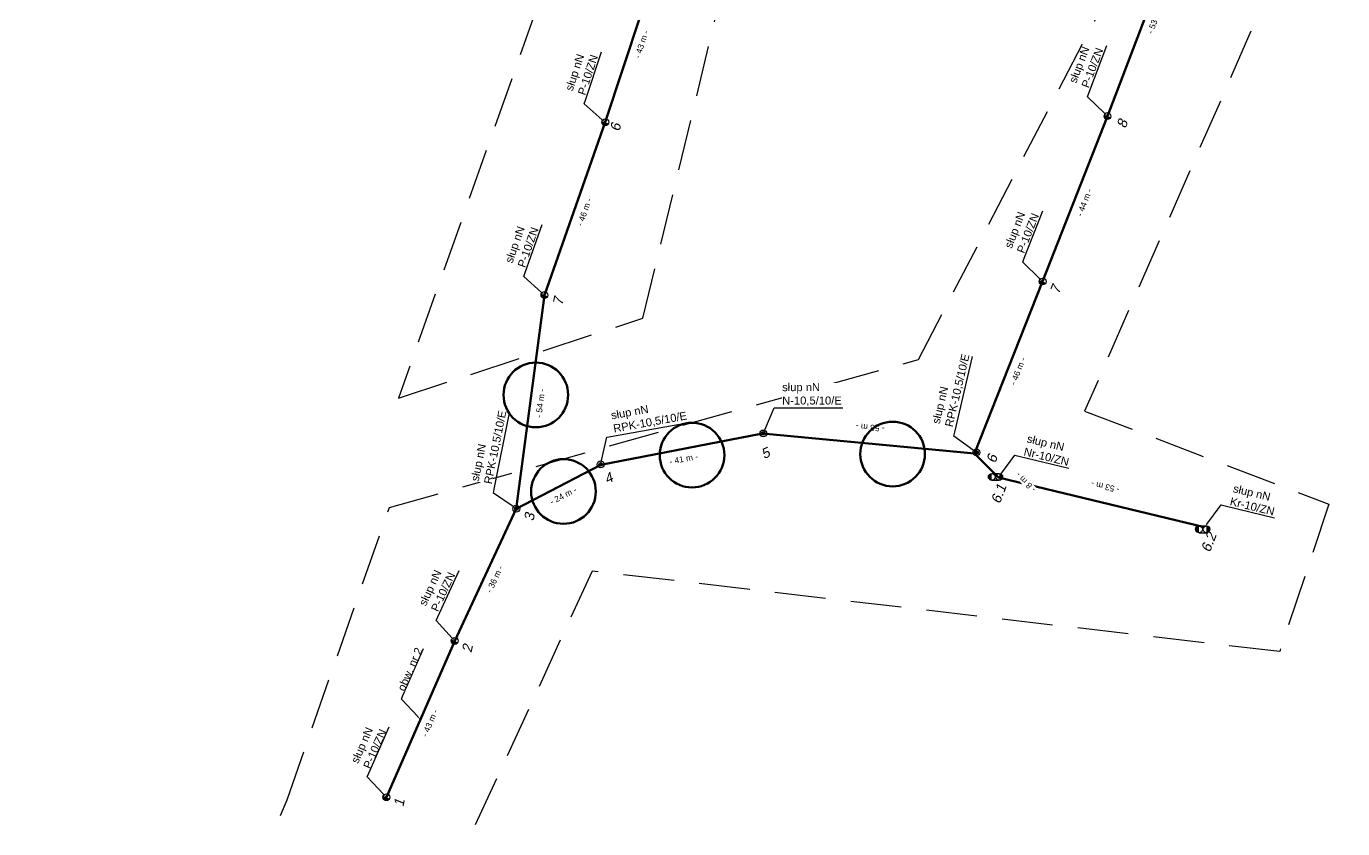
# Model space of a CAD drawing. Header units: millimetres. Extents: x 7530081 to 7533485, y 5764674 to 5768549.
# Drawn here: x 7532610.1 to 7532939.1, y 5764929.6 to 5765130.1 of the extents above; entities that cross this region are included whole.
import ezdxf
from ezdxf import colors
from ezdxf.entities.mleader import LeaderData, LeaderLine
from ezdxf.math import Vec2, Vec3

# ---------------------------------------------------------------- set-up
doc = ezdxf.new("R2010")
doc.units = ezdxf.units.MM
doc.linetypes.add('DASHED', pattern=[19.05, 12.7, -6.35])
for name, color, linetype, lineweight in [('!TELE', 3, 'Continuous', 50), ('!wymiary', 7, 'Continuous', 25), ('_numery', 7, 'Continuous', 40), ('_PRZEWIESZENIA', 6, 'Continuous', 50)]:
    doc.layers.add(name, color=color, linetype=linetype, lineweight=lineweight)
for name, color, linetype in [('!trafo', 6, 'DASHED'), ('_MM opisy', 7, 'Continuous'), ('_MM slupy', 5, 'Continuous')]:
    doc.layers.add(name, color=color, linetype=linetype)
doc.styles.get("Standard").update_dxf_attribs({"font": 'ARIAL.TTF'})
doc.dimstyles.new('opis linie', dxfattribs={"dimtxt": 1.5, "dimasz": 0.18, "dimexe": 0.18, "dimexo": 0.0625, "dimgap": 2.5, "dimtad": 4, "dimdec": 0, "dimzin": 0, "dimdsep": 46, "dimtxsty": 'Standard', "dimcen": 0.09, "dimse1": 1, "dimse2": 1, "dimsd1": 1, "dimsd2": 1, "dimclrt": 256, "dimadec": 0, "dimazin": 0, "dimtfac": 1, "dimtdec": 0, "dimtofl": 0, "dimtmove": 0, "dimatfit": 3, "dimfxl": 1, "dimtfill": 1, "dimtolj": 1, "dimtzin": 0, "dimarcsym": 0})

# ---------------------------------------------------------------- blocks, each defined once
blk = doc.blocks.new('R')
at = {"layer": '_MM slupy', "transparency": 33554687}
h = blk.add_hatch(color=256, dxfattribs=at)
h.dxf.hatch_style = 1
h.paths.add_polyline_path([(-0.93, -0.86), (-0.93, 0.86, 1)])
h = blk.add_hatch(color=256, dxfattribs=at)
h.dxf.hatch_style = 1
h.paths.add_polyline_path([(0.93, 0.86), (0.93, -0.86, 1)])
at = {"layer": '_MM slupy'}
for points in [[(-0.93, 0.86), (0.93, 0.86)], [(-0.93, -0.86), (0.93, -0.86)]]:
    blk.add_lwpolyline(points, dxfattribs=at)
for centre in [(-0.93, 0), (0.93, 0)]:
    blk.add_circle(centre, 0.857, dxfattribs=at)
blk = doc.blocks.new('E')
at = {"layer": '_MM slupy'}
h = blk.add_hatch(color=256, dxfattribs=at)
h.dxf.hatch_style = 1
h.paths.add_polyline_path([(0.27, 0.37, 1), (-0.27, -0.37, 1)])
for radius in [0.857, 0.457]:
    blk.add_circle((0, 0), radius, dxfattribs=at)
blk = doc.blocks.new('*D560')
at = {"layer": '!wymiary', "insert": (7532879.77, 5765015.03), "char_height": 1.5, "attachment_point": 5, "rotation": 166.4357, "bg_fill": 3, "box_fill_scale": 1.1, "bg_fill_color": 9, "bg_fill_true_color": 13158600, "bg_fill_transparency": 0}
blk.add_mtext('\\A1;- 53 m -', dxfattribs=at)
blk = doc.blocks.new('*D561')
at = {"layer": '!wymiary', "insert": (7532859.89, 5765016.15), "char_height": 1.5, "attachment_point": 5, "rotation": 134.6909, "bg_fill": 3, "box_fill_scale": 1.1, "bg_fill_color": 9, "bg_fill_true_color": 13158600, "bg_fill_transparency": 0}
blk.add_mtext('\\A1;- 8 m -', dxfattribs=at)
blk = doc.blocks.new('*D564')
at = {"layer": '!wymiary', "insert": (7532892.19, 5765131.7), "char_height": 1.5, "attachment_point": 5, "rotation": 69.1274, "bg_fill": 3, "box_fill_scale": 1.1, "bg_fill_color": 9, "bg_fill_true_color": 13158600, "bg_fill_transparency": 0}
blk.add_mtext('\\A1;- 53 m -', dxfattribs=at)
blk = doc.blocks.new('*D565')
at = {"layer": '!wymiary', "insert": (7532874.55, 5765086.08), "char_height": 1.5, "attachment_point": 5, "rotation": 68.5826, "bg_fill": 3, "box_fill_scale": 1.1, "bg_fill_color": 9, "bg_fill_true_color": 13158600, "bg_fill_transparency": 0}
blk.add_mtext('\\A1;- 44 m -', dxfattribs=at)
blk = doc.blocks.new('*D566')
at = {"layer": '!wymiary', "insert": (7532857.95, 5765043.91), "char_height": 1.5, "attachment_point": 5, "rotation": 68.4257, "bg_fill": 3, "box_fill_scale": 1.1, "bg_fill_color": 9, "bg_fill_true_color": 13158600, "bg_fill_transparency": 0}
blk.add_mtext('\\A1;- 46 m -', dxfattribs=at)
blk = doc.blocks.new('*D567')
at = {"layer": '!wymiary', "insert": (7532821.01, 5765029.85), "char_height": 1.5, "attachment_point": 5, "rotation": 174.6115, "bg_fill": 3, "box_fill_scale": 1.1, "bg_fill_color": 9, "bg_fill_true_color": 13158600, "bg_fill_transparency": 0}
blk.add_mtext('\\A1;- 53 m -', dxfattribs=at)
blk = doc.blocks.new('*D568')
at = {"layer": '!wymiary', "insert": (7532774.41, 5765021.99), "char_height": 1.5, "attachment_point": 5, "rotation": 10.9334, "bg_fill": 3, "box_fill_scale": 1.1, "bg_fill_color": 9, "bg_fill_true_color": 13158600, "bg_fill_transparency": 0}
blk.add_mtext('\\A1;- 41 m -', dxfattribs=at)
blk = doc.blocks.new('*D569')
at = {"layer": '!wymiary', "insert": (7532744.31, 5765012.82), "char_height": 1.5, "attachment_point": 5, "rotation": 27.5222, "bg_fill": 3, "box_fill_scale": 1.1, "bg_fill_color": 9, "bg_fill_true_color": 13158600, "bg_fill_transparency": 0}
blk.add_mtext('\\A1;- 24 m -', dxfattribs=at)
blk = doc.blocks.new('*D594')
at = {"layer": '!wymiary', "insert": (7532763.89, 5765125.58), "char_height": 1.5, "attachment_point": 5, "rotation": 71.756, "bg_fill": 3, "box_fill_scale": 1.1, "bg_fill_color": 9, "bg_fill_true_color": 13158600, "bg_fill_transparency": 0}
blk.add_mtext('\\A1;- 43 m -', dxfattribs=at)
blk = doc.blocks.new('*D595')
at = {"layer": '!wymiary', "insert": (7532749.6, 5765083.67), "char_height": 1.5, "attachment_point": 5, "rotation": 70.6107, "bg_fill": 3, "box_fill_scale": 1.1, "bg_fill_color": 9, "bg_fill_true_color": 13158600, "bg_fill_transparency": 0}
blk.add_mtext('\\A1;- 46 m -', dxfattribs=at)
blk = doc.blocks.new('*D596')
at = {"layer": '!wymiary', "insert": (7532738.6, 5765035.9), "char_height": 1.5, "attachment_point": 5, "rotation": 82.4897, "bg_fill": 3, "box_fill_scale": 1.1, "bg_fill_color": 9, "bg_fill_true_color": 13158600, "bg_fill_transparency": 0}
blk.add_mtext('\\A1;- 54 m -', dxfattribs=at)
blk = doc.blocks.new('*D597')
at = {"layer": '!wymiary', "insert": (7532727.18, 5764991.95), "char_height": 1.5, "attachment_point": 5, "rotation": 65.0316, "bg_fill": 3, "box_fill_scale": 1.1, "bg_fill_color": 9, "bg_fill_true_color": 13158600, "bg_fill_transparency": 0}
blk.add_mtext('\\A1;- 36 m -', dxfattribs=at)
blk = doc.blocks.new('*D598')
at = {"layer": '!wymiary', "insert": (7532710.98, 5764955.98), "char_height": 1.5, "attachment_point": 5, "rotation": 66.3652, "bg_fill": 3, "box_fill_scale": 1.1, "bg_fill_color": 9, "bg_fill_true_color": 13158600, "bg_fill_transparency": 0}
blk.add_mtext('\\A1;- 43 m -', dxfattribs=at)
blk = doc.blocks.new('ZN')
at = {"layer": '_MM slupy', "transparency": 33554687}
h = blk.add_hatch(color=256, dxfattribs=at)
h.dxf.hatch_style = 1
h.paths.add_polyline_path([(0, -0.86), (0, 0.86, 1)])
at = {"layer": '_MM slupy'}
blk.add_circle((0, 0), 0.857, dxfattribs=at)

msp = doc.modelspace()

# ---------------------------------------------------------------- linework, layer by layer
at = {"layer": '!TELE'}
for points in [[(7532700.13, 5764937.47), (7532717.21, 5764976.5), (7532732.59, 5765009.53), (7532739.63, 5765062.93), (7532754.82, 5765106.09), (7532768.19, 5765146.65), (7532769.43, 5765189.93), (7532770.67, 5765227.85), (7532760.56, 5765269.56), (7532751.07, 5765309.04)], [(7532732.59, 5765009.53), (7532753.72, 5765020.54), (7532794.15, 5765028.35), (7532847.12, 5765023.35), (7532864.11, 5765066.32), (7532880.33, 5765107.67), (7532899.34, 5765157.53), (7532914.58, 5765197.16), (7532895.98, 5765226.94)], [(7532847.12, 5765023.35), (7532853.07, 5765017.34), (7532904.59, 5765004.91)]]:
    msp.add_lwpolyline(points, dxfattribs=at)
at = {"layer": '!trafo', "color": 3}
for points in [[(7532732.04, 5765753.3), (7532695.12, 5765697.34), (7532657.16, 5765630.94), (7532625.91, 5765549.24), (7532665.64, 5765426.81), (7532707.75, 5765344.4), (7532744.2, 5765152.89), (7532703.12, 5765037.21)], [(7532703.12, 5765037.21), (7532764.21, 5765057.15), (7532787.8, 5765154.52), (7532782.07, 5765229.44), (7532772.63, 5765279.5), (7532760.33, 5765328.7), (7532885.39, 5765257.29), (7532898.94, 5765284.01), (7532821.68, 5765427.18), (7532843.61, 5765536.84), (7532758.67, 5765528.64), (7532765.11, 5765405.61), (7532722.35, 5765445.45), (7532690.14, 5765602.65), (7532759.84, 5765707.91), (7532757.92, 5765738.77), (7532732.04, 5765753.3)], [(7532700.86, 5765009.87), (7532833.06, 5765046.84), (7532896.52, 5765168.73), (7532875.54, 5765223.68), (7532898.59, 5765241.74), (7532924.94, 5765242.87), (7532939.1, 5765181.2), (7532874.6, 5765033.94), (7532935.64, 5765010.65), (7532923.37, 5764973.84), (7532751.56, 5764993.97), (7532666.32, 5764809.05), (7532709.62, 5764680.67), (7532658.08, 5764674.04), (7532610.14, 5764792.28), (7532658.69, 5764897.86), (7532675.29, 5764936.83), (7532700.86, 5765009.87)]]:
    msp.add_lwpolyline(points, dxfattribs=at)

# ---------------------------------------------------------------- block references
at = {"layer": '_MM slupy'}
for p, rotation in [((7532880.33, 5765107.67), 69.12743070604334), ((7532754.82, 5765106.09), 71.75596569295804), ((7532864.11, 5765066.32), 68.58264975029451), ((7532739.63, 5765062.93), 70.61067184662525), ((7532717.21, 5764976.5), 65.03155678932582)]:
    msp.add_blockref('ZN', p, dxfattribs=dict(at, rotation=rotation))

# ---------------------------------------------------------------- next in the draw order: leaders
at = {"layer": '_MM opisy'}
ml = msp.add_multileader_mtext('Standard', dxfattribs=at)
ml.set_content('\\pxql;słup nN\\PP-10/ZN', color=256)
ml.set_leader_properties()
ml.build(insert=Vec2(0, 0))
ml.multileader.update_dxf_attribs({"has_text_frame": 1, "text_left_attachment_type": 5, "text_right_attachment_type": 5, "dogleg_length": 1, "arrow_head_size": 1})
ctx = ml.context
ctx.base_point, ctx.char_height, ctx.arrow_head_size, ctx.landing_gap_size, ctx.plane_origin, ctx.plane_x_axis, ctx.plane_y_axis = Vec3(7532749.9, 5765111.62), 2, 1, 1, Vec3(7532756.71, 5765107.28), Vec3(0.313065, 0.949732), Vec3(-0.949732, 0.313065)
ctx.left_attachment, ctx.right_attachment = 5, 5
notes = []
notes.append((ctx, [(0, (1, 1, 0), (7532749.58, 5765110.67), (0.313065, 0.949732), 1, [(0, [(7532754.82, 5765106.09), (7532749.58, 5765110.67)], 0, [])])]))
ctx.mtext.insert, ctx.mtext.text_direction, ctx.mtext.rotation, ctx.mtext.flow_direction = Vec3(7532744.73, 5765114.37), Vec3(0.313065, 0.949732), 1.252378, 5
ctx.mtext.has_bg_fill, ctx.mtext.bg_color, ctx.mtext.bg_scale_factor, ctx.mtext.bg_transparency, ctx.mtext.use_window_bg_color = 1, -1023410175, 1, 0, 1
ml = msp.add_multileader_mtext('Standard', dxfattribs=at)
ml.set_content('\\pxql;słup nN\\PP-10/ZN', color=256)
ml.set_leader_properties()
ml.build(insert=Vec2(0, 0))
ml.multileader.update_dxf_attribs({"has_text_frame": 1, "text_left_attachment_type": 5, "text_right_attachment_type": 5, "dogleg_length": 1, "arrow_head_size": 1})
ctx = ml.context
ctx.base_point, ctx.char_height, ctx.arrow_head_size, ctx.landing_gap_size, ctx.plane_origin, ctx.plane_x_axis, ctx.plane_y_axis = Vec3(7532875.66, 5765113.42), 2, 1, 1, Vec3(7532882.27, 5765108.77), Vec3(0.356291, 0.934375), Vec3(-0.934375, 0.356291)
ctx.left_attachment, ctx.right_attachment = 5, 5
notes.append((ctx, [(0, (1, 1, 0), (7532875.31, 5765112.48), (0.356291, 0.934375), 1, [(0, [(7532880.33, 5765107.67), (7532875.31, 5765112.48)], 0, [])])]))
ctx.mtext.insert, ctx.mtext.text_direction, ctx.mtext.rotation, ctx.mtext.flow_direction = Vec3(7532870.63, 5765116.41), Vec3(0.356291, 0.934375), 1.206501, 5
ctx.mtext.has_bg_fill, ctx.mtext.bg_color, ctx.mtext.bg_scale_factor, ctx.mtext.bg_transparency, ctx.mtext.use_window_bg_color = 1, -1023410175, 1, 0, 1
ml = msp.add_multileader_mtext('Standard', dxfattribs=at)
ml.set_content('\\pxql;słup nN\\PP-10/ZN', color=256)
ml.set_leader_properties()
ml.build(insert=Vec2(0, 0))
ml.multileader.update_dxf_attribs({"has_text_frame": 1, "text_left_attachment_type": 5, "text_right_attachment_type": 5, "dogleg_length": 1, "arrow_head_size": 1})
ctx = ml.context
ctx.base_point, ctx.char_height, ctx.arrow_head_size, ctx.landing_gap_size, ctx.plane_origin, ctx.plane_x_axis, ctx.plane_y_axis = Vec3(7532859.5, 5765072.11), 2, 1, 1, Vec3(7532866.06, 5765067.4), Vec3(0.365159, 0.930945), Vec3(-0.930945, 0.365159)
ctx.left_attachment, ctx.right_attachment = 5, 5
notes.append((ctx, [(0, (1, 1, 0), (7532859.14, 5765071.18), (0.365159, 0.930945), 1, [(0, [(7532864.11, 5765066.32), (7532859.14, 5765071.18)], 0, [])])]))
ctx.mtext.insert, ctx.mtext.text_direction, ctx.mtext.rotation, ctx.mtext.flow_direction = Vec3(7532854.5, 5765075.15), Vec3(0.365159, 0.930945), 1.196993, 5
ctx.mtext.has_bg_fill, ctx.mtext.bg_color, ctx.mtext.bg_scale_factor, ctx.mtext.bg_transparency, ctx.mtext.use_window_bg_color = 1, -1023410175, 1, 0, 1
ml = msp.add_multileader_mtext('Standard', dxfattribs=at)
ml.set_content('\\pxql;słup nN\\PP-10/ZN', color=256)
ml.set_leader_properties()
ml.build(insert=Vec2(0, 0))
ml.multileader.update_dxf_attribs({"has_text_frame": 1, "text_left_attachment_type": 5, "text_right_attachment_type": 5, "dogleg_length": 1, "arrow_head_size": 1})
ctx = ml.context
ctx.base_point, ctx.char_height, ctx.arrow_head_size, ctx.landing_gap_size, ctx.plane_origin, ctx.plane_x_axis, ctx.plane_y_axis = Vec3(7532734.82, 5765068.56), 2, 1, 1, Vec3(7532741.54, 5765064.08), Vec3(0.331985, 0.943285), Vec3(-0.943285, 0.331985)
ctx.left_attachment, ctx.right_attachment = 5, 5
notes.append((ctx, [(0, (1, 1, 0), (7532734.49, 5765067.61), (0.331985, 0.943285), 1, [(0, [(7532739.63, 5765062.93), (7532734.49, 5765067.61)], 0, [])])]))
ctx.mtext.insert, ctx.mtext.text_direction, ctx.mtext.rotation, ctx.mtext.flow_direction = Vec3(7532729.71, 5765071.41), Vec3(0.331985, 0.943285), 1.232389, 5
ctx.mtext.has_bg_fill, ctx.mtext.bg_color, ctx.mtext.bg_scale_factor, ctx.mtext.bg_transparency, ctx.mtext.use_window_bg_color = 1, -1023410175, 1, 0, 1
ml = msp.add_multileader_mtext('Standard', dxfattribs=at)
ml.set_content('\\pxql;słup nN\\PRPK-10,5/10/E', color=256)
ml.set_leader_properties()
ml.build(insert=Vec2(0, 0))
ml.multileader.update_dxf_attribs({"has_text_frame": 1, "text_left_attachment_type": 5, "text_right_attachment_type": 5, "dogleg_length": 1, "arrow_head_size": 1})
ctx = ml.context
ctx.base_point, ctx.char_height, ctx.arrow_head_size, ctx.landing_gap_size, ctx.plane_origin, ctx.plane_x_axis, ctx.plane_y_axis = Vec3(7532842.2, 5765028.67), 2, 1, 1, Vec3(7532849.36, 5765024.95), Vec3(0.228361, 0.973577), Vec3(-0.973577, 0.228361)
ctx.left_attachment, ctx.right_attachment = 5, 5
notes.append((ctx, [(0, (1, 1, 0), (7532841.97, 5765027.7), (0.228361, 0.973577), 1, [(0, [(7532847.59, 5765023.6), (7532841.97, 5765027.7)], 0, [])])]))
ctx.mtext.insert, ctx.mtext.text_direction, ctx.mtext.rotation, ctx.mtext.flow_direction = Vec3(7532836.42, 5765031.05), Vec3(0.228361, 0.973577), 1.340403, 5
ctx.mtext.has_bg_fill, ctx.mtext.bg_color, ctx.mtext.bg_scale_factor, ctx.mtext.bg_transparency, ctx.mtext.use_window_bg_color = 1, -1023410175, 1, 0, 1
ml = msp.add_multileader_mtext('Standard', dxfattribs=at)
ml.set_content('\\pxql;słup nN\\PN-10,5/10/E', color=256)
ml.set_leader_properties()
ml.build(insert=Vec2(0, 0))
ml.multileader.update_dxf_attribs({"has_text_frame": 1, "text_left_attachment_type": 5, "text_right_attachment_type": 5, "dogleg_length": 1, "arrow_head_size": 1})
ctx = ml.context
ctx.base_point, ctx.char_height, ctx.arrow_head_size, ctx.landing_gap_size, ctx.plane_origin = Vec3(7532798.02, 5765034.76), 2, 1, 1, Vec3(7532796.03, 5765026.94)
ctx.left_attachment, ctx.right_attachment = 5, 5
notes.append((ctx, [(0, (1, 1, 0), (7532797.02, 5765034.76), (1, 0), 1, [(0, [(7532794.31, 5765028.36), (7532797.02, 5765034.76)], 0, [])])]))
ctx.mtext.insert, ctx.mtext.flow_direction = Vec3(7532799.02, 5765040.92), 5
ctx.mtext.has_bg_fill, ctx.mtext.bg_color, ctx.mtext.bg_scale_factor, ctx.mtext.bg_transparency, ctx.mtext.use_window_bg_color = 1, -1023410175, 1, 0, 1
ml = msp.add_multileader_mtext('Standard', dxfattribs=at)
ml.set_content('\\pxql;słup nN\\PRPK-10,5/10/E', color=256)
ml.set_leader_properties()
ml.build(insert=Vec2(0, 0))
ml.multileader.update_dxf_attribs({"has_text_frame": 1, "text_left_attachment_type": 5, "text_right_attachment_type": 5, "dogleg_length": 1, "arrow_head_size": 1})
ctx = ml.context
ctx.base_point, ctx.char_height, ctx.arrow_head_size, ctx.landing_gap_size, ctx.plane_origin, ctx.plane_x_axis, ctx.plane_y_axis = Vec3(7532756.19, 5765027.59), 2, 1, 1, Vec3(7532755.61, 5765019.53), Vec3(0.984271, 0.176664), Vec3(-0.176664, 0.984271)
ctx.left_attachment, ctx.right_attachment = 5, 5
notes.append((ctx, [(0, (1, 1, 0), (7532755.2, 5765027.41), (0.984271, 0.176664), 1, [(0, [(7532753.67, 5765020.63), (7532755.2, 5765027.41)], 0, [])])]))
ctx.mtext.insert, ctx.mtext.text_direction, ctx.mtext.rotation, ctx.mtext.flow_direction = Vec3(7532756.08, 5765033.83), Vec3(0.984271, 0.176664), 0.177596, 5
ctx.mtext.has_bg_fill, ctx.mtext.bg_color, ctx.mtext.bg_scale_factor, ctx.mtext.bg_transparency, ctx.mtext.use_window_bg_color = 1, -1023410175, 1, 0, 1
ml = msp.add_multileader_mtext('Standard', dxfattribs=at)
ml.set_content('\\pxql;słup nN\\PRPK-10,5/10/E', color=256)
ml.set_leader_properties()
ml.build(insert=Vec2(0, 0))
ml.multileader.update_dxf_attribs({"has_text_frame": 1, "text_left_attachment_type": 5, "text_right_attachment_type": 5, "dogleg_length": 1, "arrow_head_size": 1})
ctx = ml.context
ctx.base_point, ctx.char_height, ctx.arrow_head_size, ctx.landing_gap_size, ctx.plane_origin, ctx.plane_x_axis, ctx.plane_y_axis = Vec3(7532727.05, 5765014.44), 2, 1, 1, Vec3(7532734.32, 5765010.93), Vec3(0.198285, 0.980144), Vec3(-0.980144, 0.198285)
ctx.left_attachment, ctx.right_attachment = 5, 5
notes.append((ctx, [(0, (1, 1, 0), (7532726.85, 5765013.46), (0.198285, 0.980144), 1, [(0, [(7532732.59, 5765009.53), (7532726.85, 5765013.46)], 0, [])])]))
ctx.mtext.insert, ctx.mtext.text_direction, ctx.mtext.rotation, ctx.mtext.flow_direction = Vec3(7532721.2, 5765016.64), Vec3(0.198285, 0.980144), 1.371189, 5
ctx.mtext.has_bg_fill, ctx.mtext.bg_color, ctx.mtext.bg_scale_factor, ctx.mtext.bg_transparency, ctx.mtext.use_window_bg_color = 1, -1023410175, 1, 0, 1
ml = msp.add_multileader_mtext('Standard', dxfattribs=at)
ml.set_content('\\pxql;słup nN\\PNr-10/ZN', color=256)
ml.set_leader_properties()
ml.build(insert=Vec2(0, 0))
ml.multileader.update_dxf_attribs({"has_text_frame": 1, "text_left_attachment_type": 5, "text_right_attachment_type": 5, "dogleg_length": 1, "arrow_head_size": 1})
ctx = ml.context
ctx.base_point, ctx.char_height, ctx.arrow_head_size, ctx.landing_gap_size, ctx.plane_origin, ctx.plane_x_axis, ctx.plane_y_axis = Vec3(7532858.18, 5765022.7), 2, 1, 1, Vec3(7532854.41, 5765015.56), Vec3(0.972107, -0.234536), Vec3(0.234536, 0.972107)
ctx.left_attachment, ctx.right_attachment = 5, 5
notes.append((ctx, [(0, (1, 1, 0), (7532857.21, 5765022.93), (0.972107, -0.234536), 1, [(0, [(7532853.07, 5765017.34), (7532857.21, 5765022.93)], 0, [])])]))
ctx.mtext.insert, ctx.mtext.text_direction, ctx.mtext.rotation, ctx.mtext.flow_direction = Vec3(7532860.51, 5765028.1), Vec3(0.972107, -0.234536), 6.046444, 5
ctx.mtext.has_bg_fill, ctx.mtext.bg_color, ctx.mtext.bg_scale_factor, ctx.mtext.bg_transparency, ctx.mtext.use_window_bg_color = 1, -1023410175, 1, 0, 1
ml = msp.add_multileader_mtext('Standard', dxfattribs=at)
ml.set_content('\\pxql;słup nN\\PKr-10/ZN', color=256)
ml.set_leader_properties()
ml.build(insert=Vec2(0, 0))
ml.multileader.update_dxf_attribs({"has_text_frame": 1, "text_left_attachment_type": 5, "text_right_attachment_type": 5, "dogleg_length": 1, "arrow_head_size": 1})
ctx = ml.context
ctx.base_point, ctx.char_height, ctx.arrow_head_size, ctx.landing_gap_size, ctx.plane_origin, ctx.plane_x_axis, ctx.plane_y_axis = Vec3(7532909.7, 5765010.27), 2, 1, 1, Vec3(7532905.93, 5765003.13), Vec3(0.972107, -0.234536), Vec3(0.234536, 0.972107)
ctx.left_attachment, ctx.right_attachment = 5, 5
notes.append((ctx, [(0, (1, 1, 0), (7532908.73, 5765010.5), (0.972107, -0.234536), 1, [(0, [(7532904.59, 5765004.91), (7532908.73, 5765010.5)], 0, [])])]))
ctx.mtext.insert, ctx.mtext.text_direction, ctx.mtext.rotation, ctx.mtext.flow_direction = Vec3(7532912.03, 5765015.67), Vec3(0.972107, -0.234536), 6.046444, 5
ctx.mtext.has_bg_fill, ctx.mtext.bg_color, ctx.mtext.bg_scale_factor, ctx.mtext.bg_transparency, ctx.mtext.use_window_bg_color = 1, -1023410175, 1, 0, 1
ml = msp.add_multileader_mtext('Standard', dxfattribs=at)
ml.set_content('\\pxql;słup nN\\PP-10/ZN', color=256)
ml.set_leader_properties()
ml.build(insert=Vec2(0, 0))
ml.multileader.update_dxf_attribs({"has_text_frame": 1, "text_left_attachment_type": 5, "text_right_attachment_type": 5, "dogleg_length": 1, "arrow_head_size": 1})
ctx = ml.context
ctx.base_point, ctx.char_height, ctx.arrow_head_size, ctx.landing_gap_size, ctx.plane_origin, ctx.plane_x_axis, ctx.plane_y_axis = Vec3(7532712.97, 5764982.57), 2, 1, 1, Vec3(7532719.22, 5764977.46), Vec3(0.422119, 0.90654), Vec3(-0.90654, 0.422119)
ctx.left_attachment, ctx.right_attachment = 5, 5
notes.append((ctx, [(0, (1, 1, 0), (7532712.55, 5764981.66), (0.422119, 0.90654), 1, [(0, [(7532717.21, 5764976.5), (7532712.55, 5764981.66)], 0, [])])]))
ctx.mtext.insert, ctx.mtext.text_direction, ctx.mtext.rotation, ctx.mtext.flow_direction = Vec3(7532708.16, 5764985.91), Vec3(0.422119, 0.90654), 1.135015, 5
ctx.mtext.has_bg_fill, ctx.mtext.bg_color, ctx.mtext.bg_scale_factor, ctx.mtext.bg_transparency, ctx.mtext.use_window_bg_color = 1, -1023410175, 1, 0, 1
for ctx, leaders in notes:
    for number, flags, end, landing, length, lines in leaders:
        leader = LeaderData()
        leader.index, (leader.has_last_leader_line, leader.has_dogleg_vector, leader.attachment_direction) = number, flags
        leader.last_leader_point, leader.dogleg_vector, leader.dogleg_length = Vec3(end), Vec3(landing), length
        for number, points, colour, breaks in lines:
            line = LeaderLine()
            line.index, line.vertices, line.color, line.breaks = number, Vec3.list(points), colors.encode_raw_color(colour), breaks
            leader.lines.append(line)
        ctx.leaders.append(leader)

# ---------------------------------------------------------------- next in the draw order: block references
at = {"layer": '!TELE'}
for p in [(7532852.34, 5765017.51), (7532904.14, 5765004.41)]:
    msp.add_blockref('R', p, dxfattribs=at)
msp.add_blockref('E', (7532794.31, 5765028.36))
for p, rotation in [((7532847.59, 5765023.6), 76.79941429840198), ((7532753.67, 5765020.63), 10.17551082798767), ((7532732.59, 5765009.53), 78.56332449482099)]:
    msp.add_blockref('E', p, dxfattribs=dict(rotation=rotation))

# ---------------------------------------------------------------- next in the draw order: dimensions: what is measured, and where the dimension line sits
at = {"layer": '!wymiary'}
for p1, p2, picture, middle in [((7532899.34, 5765157.53), (7532880.33, 5765107.67), '*D564', (7532892.19, 5765131.7)), ((7532768.19, 5765146.65), (7532754.82, 5765106.09), '*D594', (7532763.89, 5765125.58))]:
    dim = msp.add_aligned_dim(p1=p1, p2=p2, distance=-0.75, dimstyle='opis linie', override={"dimpost": '- <> m -'}, dxfattribs=at)
    dim.commit()
    dim.dimension.update_dxf_attribs({"geometry": picture, "text_midpoint": middle})

# ---------------------------------------------------------------- next in the draw order: texts
at = {"layer": '_numery', "oblique": 10}
msp.add_text('8', height=2.5, rotation=69.135, dxfattribs=at).set_placement((7532884.83, 5765104.43))

# ---------------------------------------------------------------- next in the draw order: dimensions: what is measured, and where the dimension line sits
at = {"layer": '!wymiary'}
for p1, p2, picture, middle in [((7532880.33, 5765107.67), (7532864.11, 5765066.32), '*D565', (7532874.55, 5765086.08)), ((7532754.82, 5765106.09), (7532739.63, 5765062.93), '*D595', (7532749.6, 5765083.67)), ((7532904.59, 5765004.91), (7532853.07, 5765017.34), '*D560', (7532879.77, 5765015.03))]:
    dim = msp.add_aligned_dim(p1=p1, p2=p2, distance=-0.75, dimstyle='opis linie', override={"dimpost": '- <> m -'}, dxfattribs=at)
    dim.commit()
    dim.dimension.update_dxf_attribs({"geometry": picture, "text_midpoint": middle})

# ---------------------------------------------------------------- next in the draw order: texts
at = {"layer": '_numery', "oblique": 10}
for s, rotation, p in [('6', 78.062, (7532758.41, 5765103.69)), ('7', 69.135, (7532868.18, 5765063.03)), ('6.2', 69.135, (7532905.93, 5764998.48))]:
    msp.add_text(s, height=2.5, rotation=rotation, dxfattribs=at).set_placement(p)

# ---------------------------------------------------------------- next in the draw order: dimensions: what is measured, and where the dimension line sits
at = {"layer": '!wymiary'}
dim = msp.add_aligned_dim(p1=(7532853.07, 5765017.34), p2=(7532847.12, 5765023.35), distance=-0.75, dimstyle='opis linie', override={"dimpost": '- <> m -'}, dxfattribs=at)
dim.commit()
dim.dimension.update_dxf_attribs({"geometry": '*D561', "text_midpoint": (7532859.89, 5765016.15)})

# ---------------------------------------------------------------- next in the draw order: texts
at = {"layer": '_numery', "oblique": 10}
msp.add_text('6.1', height=2.5, rotation=69.135, dxfattribs=at).set_placement((7532853.43, 5765010.61))

# ---------------------------------------------------------------- next in the draw order: dimensions: what is measured, and where the dimension line sits
at = {"layer": '!wymiary'}
dim = msp.add_aligned_dim(p1=(7532864.11, 5765066.32), p2=(7532847.12, 5765023.35), distance=-0.75, dimstyle='opis linie', override={"dimpost": '- <> m -'}, dxfattribs=at)
dim.commit()
dim.dimension.update_dxf_attribs({"geometry": '*D566', "text_midpoint": (7532857.95, 5765043.91)})

# ---------------------------------------------------------------- next in the draw order: texts
at = {"layer": '_numery', "oblique": 10}
msp.add_text('6', height=2.5, rotation=73.2485, dxfattribs=at).set_placement((7532852.37, 5765020.78))

# ---------------------------------------------------------------- next in the draw order: dimensions: what is measured, and where the dimension line sits
at = {"layer": '!wymiary'}
dim = msp.add_aligned_dim(p1=(7532847.12, 5765023.35), p2=(7532794.15, 5765028.35), distance=-0.75, dimstyle='opis linie', override={"dimpost": '- <> m -'}, dxfattribs=at)
dim.commit()
dim.dimension.update_dxf_attribs({"geometry": '*D567', "text_midpoint": (7532821.01, 5765029.85)})

# ---------------------------------------------------------------- next in the draw order: linework, layer by layer
at = {"layer": '_PRZEWIESZENIA', "color": 3}
msp.add_circle((7532826.64, 5765023.21), 8.08, dxfattribs=at)

# ---------------------------------------------------------------- next in the draw order: dimensions: what is measured, and where the dimension line sits
at = {"layer": '!wymiary'}
dim = msp.add_aligned_dim(p1=(7532794.15, 5765028.35), p2=(7532753.72, 5765020.54), distance=-0.75, dimstyle='opis linie', override={"dimpost": '- <> m -'}, dxfattribs=at)
dim.commit()
dim.dimension.update_dxf_attribs({"geometry": '*D568', "text_midpoint": (7532774.41, 5765021.99)})

# ---------------------------------------------------------------- next in the draw order: linework, layer by layer
at = {"layer": '_PRZEWIESZENIA', "color": 3}
msp.add_circle((7532776.5, 5765022.94), 8.08, dxfattribs=at)

# ---------------------------------------------------------------- next in the draw order: texts
at = {"layer": '_numery', "oblique": 10}
msp.add_text('5', height=2.5, rotation=23.054, dxfattribs=at).set_placement((7532794.46, 5765021.94))

# ---------------------------------------------------------------- next in the draw order: dimensions: what is measured, and where the dimension line sits
at = {"layer": '!wymiary'}
dim = msp.add_aligned_dim(p1=(7532753.72, 5765020.54), p2=(7532732.59, 5765009.53), distance=-0.75, dimstyle='opis linie', override={"dimpost": '- <> m -'}, dxfattribs=at)
dim.commit()
dim.dimension.update_dxf_attribs({"geometry": '*D569', "text_midpoint": (7532744.31, 5765012.82)})

# ---------------------------------------------------------------- next in the draw order: texts
at = {"layer": '_numery', "oblique": 10}
msp.add_text('4', height=2.5, rotation=23.054, dxfattribs=at).set_placement((7532755.24, 5765015.71))

# ---------------------------------------------------------------- next in the draw order: dimensions: what is measured, and where the dimension line sits
at = {"layer": '!wymiary'}
dim = msp.add_aligned_dim(p1=(7532739.63, 5765062.93), p2=(7532732.59, 5765009.53), distance=-0.75, dimstyle='opis linie', override={"dimpost": '- <> m -'}, dxfattribs=at)
dim.commit()
dim.dimension.update_dxf_attribs({"geometry": '*D596', "text_midpoint": (7532738.6, 5765035.9)})

# ---------------------------------------------------------------- next in the draw order: linework, layer by layer
at = {"layer": '_PRZEWIESZENIA', "color": 3}
for centre in [(7532737.47, 5765037.98), (7532744.38, 5765013.86)]:
    msp.add_circle(centre, 8.08, dxfattribs=at)

# ---------------------------------------------------------------- next in the draw order: texts
at = {"layer": '_numery', "oblique": 10}
for s, p in [('7', (7532744.09, 5765060.23)), ('3', (7532736.88, 5765006.33))]:
    msp.add_text(s, height=2.5, rotation=78.062, dxfattribs=at).set_placement(p)

# ---------------------------------------------------------------- next in the draw order: dimensions: what is measured, and where the dimension line sits
at = {"layer": '!wymiary'}
dim = msp.add_aligned_dim(p1=(7532732.59, 5765009.53), p2=(7532717.21, 5764976.5), distance=-0.75, dimstyle='opis linie', override={"dimpost": '- <> m -'}, dxfattribs=at)
dim.commit()
dim.dimension.update_dxf_attribs({"geometry": '*D597', "text_midpoint": (7532727.18, 5764991.95)})

# ---------------------------------------------------------------- next in the draw order: texts
at = {"layer": '_numery', "oblique": 10}
msp.add_text('2', height=2.5, rotation=78.062, dxfattribs=at).set_placement((7532721.38, 5764973.46))

# ---------------------------------------------------------------- next in the draw order: dimensions: what is measured, and where the dimension line sits
at = {"layer": '!wymiary'}
dim = msp.add_aligned_dim(p1=(7532717.21, 5764976.5), p2=(7532700.13, 5764937.47), distance=-0.75, dimstyle='opis linie', override={"dimpost": '- <> m -'}, dxfattribs=at)
dim.commit()
dim.dimension.update_dxf_attribs({"geometry": '*D598', "text_midpoint": (7532710.98, 5764955.98)})

# ---------------------------------------------------------------- next in the draw order: block references
at = {"layer": '_MM slupy', "rotation": 66.36523182727318}
msp.add_blockref('ZN', (7532700.13, 5764937.47), dxfattribs=at)

# ---------------------------------------------------------------- next in the draw order: leaders
at = {"layer": '_MM opisy'}
ml = msp.add_multileader_mtext('Standard', dxfattribs=at)
ml.set_content('\\pxql;słup nN\\PP-10/ZN', color=256)
ml.set_leader_properties()
ml.build(insert=Vec2(0, 0))
ml.multileader.update_dxf_attribs({"has_text_frame": 1, "text_left_attachment_type": 5, "text_right_attachment_type": 5, "dogleg_length": 1, "arrow_head_size": 1})
ctx = ml.context
ctx.base_point, ctx.char_height, ctx.arrow_head_size, ctx.landing_gap_size, ctx.plane_origin, ctx.plane_x_axis, ctx.plane_y_axis = Vec3(7532695.75, 5764943.44), 2, 1, 1, Vec3(7532702.12, 5764938.47), Vec3(0.400905, 0.91612), Vec3(-0.91612, 0.400905)
ctx.left_attachment, ctx.right_attachment = 5, 5
notes = []
notes.append((ctx, [(0, (1, 1, 0), (7532695.35, 5764942.52), (0.400905, 0.91612), 1, [(0, [(7532700.13, 5764937.47), (7532695.35, 5764942.52)], 0, [])])]))
ctx.mtext.insert, ctx.mtext.text_direction, ctx.mtext.rotation, ctx.mtext.flow_direction = Vec3(7532691.2, 5764946.52), Vec3(0.400905, 0.91612), 1.158292, 5
ctx.mtext.has_bg_fill, ctx.mtext.bg_color, ctx.mtext.bg_scale_factor, ctx.mtext.bg_transparency, ctx.mtext.use_window_bg_color = 1, -1023410175, 1, 0, 1
for ctx, leaders in notes:
    for number, flags, end, landing, length, lines in leaders:
        leader = LeaderData()
        leader.index, (leader.has_last_leader_line, leader.has_dogleg_vector, leader.attachment_direction) = number, flags
        leader.last_leader_point, leader.dogleg_vector, leader.dogleg_length = Vec3(end), Vec3(landing), length
        for number, points, colour, breaks in lines:
            line = LeaderLine()
            line.index, line.vertices, line.color, line.breaks = number, Vec3.list(points), colors.encode_raw_color(colour), breaks
            leader.lines.append(line)
        ctx.leaders.append(leader)

# ---------------------------------------------------------------- next in the draw order: texts
at = {"layer": '_numery', "oblique": 10}
msp.add_text('1', height=2.5, rotation=78.062, dxfattribs=at).set_placement((7532704.35, 5764934.92))

# ---------------------------------------------------------------- next in the draw order: leaders
at = {"layer": '_MM opisy', "color": 1}
ml = msp.add_multileader_mtext('Standard', dxfattribs=at)
ml.set_content('\\pxql;obw. nr 2', color=1)
ml.set_leader_properties()
ml.build(insert=Vec2(0, 0))
ml.multileader.update_dxf_attribs({"has_text_frame": 1, "text_left_attachment_type": 5, "text_right_attachment_type": 5, "dogleg_length": 1, "arrow_head_size": 1})
ctx = ml.context
ctx.base_point, ctx.char_height, ctx.arrow_head_size, ctx.landing_gap_size, ctx.plane_origin, ctx.plane_x_axis, ctx.plane_y_axis = Vec3(7532704.26, 5764962.84), 2, 1, 1, Vec3(7532710.63, 5764957.88), Vec3(0.400905, 0.91612), Vec3(-0.91612, 0.400905)
ctx.left_attachment, ctx.right_attachment = 5, 5
notes = []
notes.append((ctx, [(0, (1, 1, 0), (7532703.86, 5764961.93), (0.400905, 0.91612), 1, [(0, [(7532708.64, 5764956.88), (7532703.86, 5764961.93)], 0, [])])]))
ctx.mtext.insert, ctx.mtext.text_direction, ctx.mtext.rotation, ctx.mtext.flow_direction = Vec3(7532702.79, 5764964.58), Vec3(0.400905, 0.91612), 1.158292, 5
ctx.mtext.has_bg_fill, ctx.mtext.bg_color, ctx.mtext.bg_scale_factor, ctx.mtext.bg_transparency, ctx.mtext.use_window_bg_color = 1, -1023410175, 1, 0, 1
for ctx, leaders in notes:
    for number, flags, end, landing, length, lines in leaders:
        leader = LeaderData()
        leader.index, (leader.has_last_leader_line, leader.has_dogleg_vector, leader.attachment_direction) = number, flags
        leader.last_leader_point, leader.dogleg_vector, leader.dogleg_length = Vec3(end), Vec3(landing), length
        for number, points, colour, breaks in lines:
            line = LeaderLine()
            line.index, line.vertices, line.color, line.breaks = number, Vec3.list(points), colors.encode_raw_color(colour), breaks
            leader.lines.append(line)
        ctx.leaders.append(leader)

doc.saveas('drawing.dxf')
